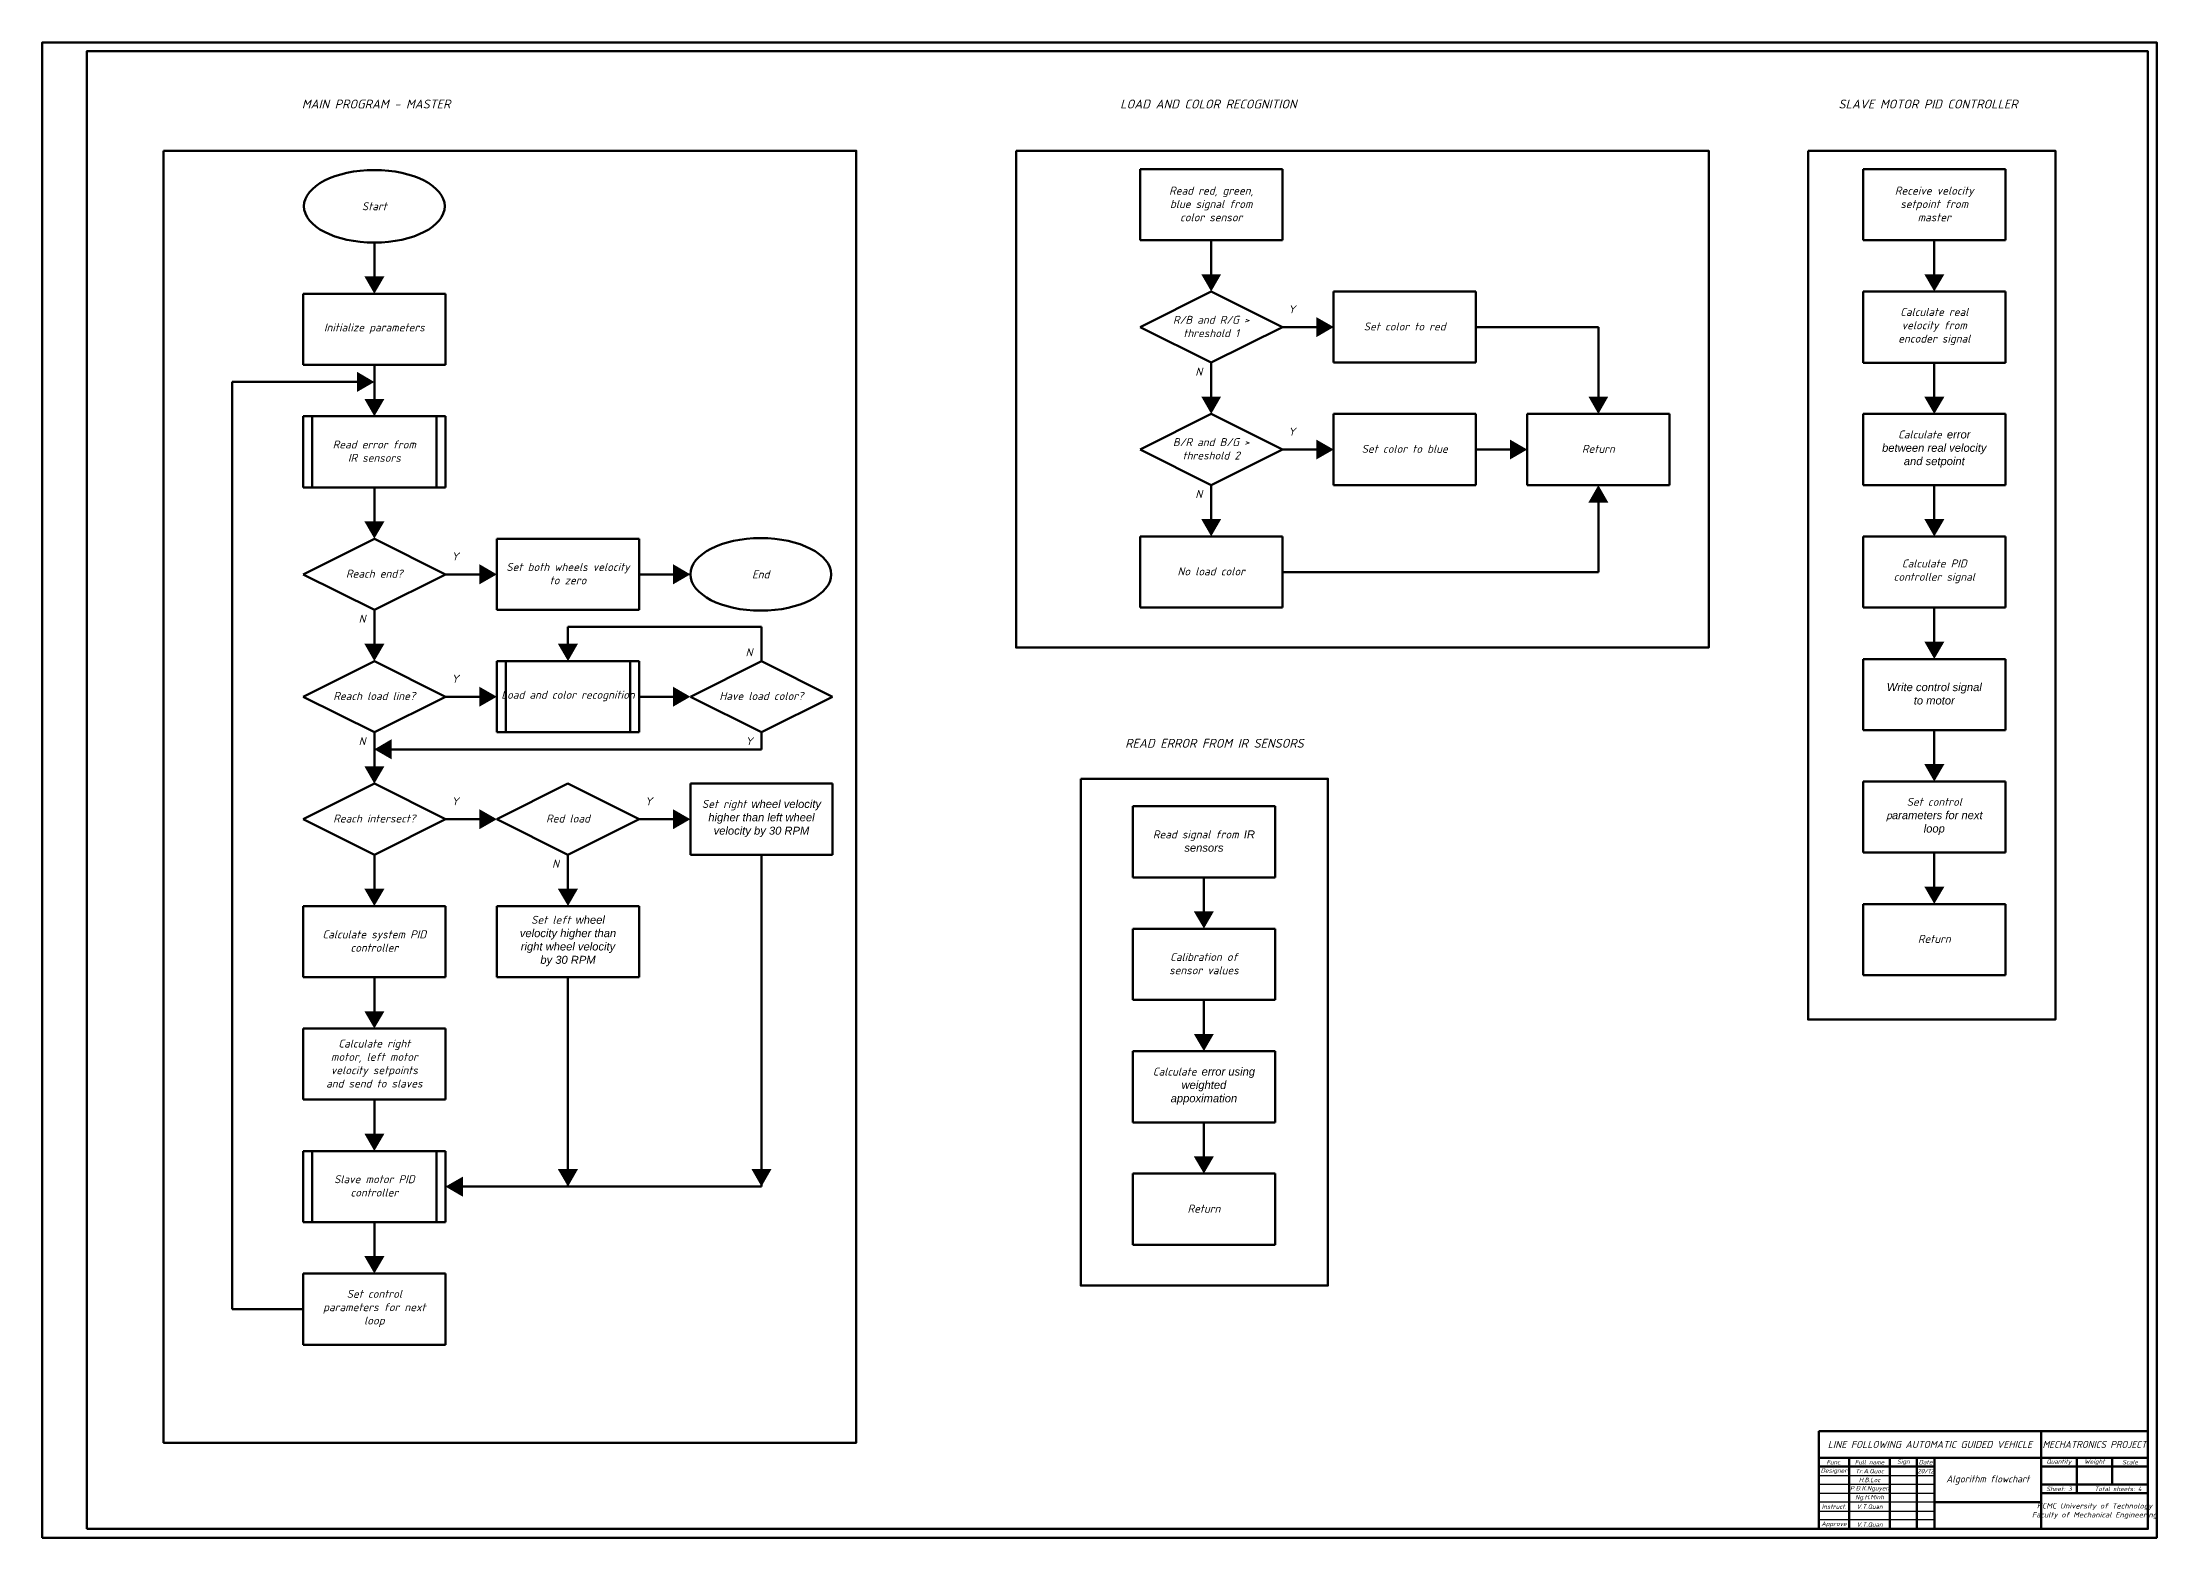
# Model space of a CAD drawing. Header units: millimetres. Extents: x -455 to 3881, y -6720 to -2691.
# Drawn here: x 1608 to 2797, y -3552 to -2711 of the extents above; entities that cross this region are included whole.
import ezdxf

# ---------------------------------------------------------------- set-up
doc = ezdxf.new("R2010")
doc.units = ezdxf.units.MM
doc.header["$LTSCALE"] = 3
for name, color, linetype, lineweight in [('AM_0', 7, 'Continuous', 50), ('Basic', 7, 'Continuous', 50), ('Thin', 3, 'Continuous', 25)]:
    doc.layers.add(name, color=color, linetype=linetype, lineweight=lineweight)
doc.styles.get("Standard").update_dxf_attribs({"font": 'isocpeui.ttf'})

msp = doc.modelspace()

# ---------------------------------------------------------------- hatches: boundary and pattern name
at = {"layer": 'AM_0'}
h = msp.add_hatch(color=256, dxfattribs=at)
h.dxf.hatch_style = 1
h.paths.add_polyline_path([(2265.7, -2841.5), (2260.1, -2841.5), (2265.7, -2851.2)])
h.paths.add_polyline_path([(2271.3, -2841.5), (2265.7, -2841.5), (2265.7, -2851.2)])
h = msp.add_hatch(color=256, dxfattribs=at)
h.dxf.hatch_style = 1
h.paths.add_polyline_path([(2672.3, -2841.5), (2666.7, -2841.5), (2672.3, -2851.2)])
h.paths.add_polyline_path([(2678, -2841.5), (2672.3, -2841.5), (2672.3, -2851.2)])
h = msp.add_hatch(color=256, dxfattribs=at)
h.dxf.hatch_style = 1
h.paths.add_polyline_path([(1795.1, -2842.7), (1789.5, -2842.7), (1795.1, -2852.5)])
h.paths.add_polyline_path([(1800.8, -2842.7), (1795.1, -2842.7), (1795.1, -2852.5)])
h = msp.add_hatch(color=256, dxfattribs=at)
h.dxf.hatch_style = 1
h.paths.add_polyline_path([(2324.8, -2871.2), (2324.8, -2876.9), (2334.6, -2871.2)])
h.paths.add_polyline_path([(2324.8, -2865.6), (2324.8, -2871.2), (2334.6, -2871.2)])
h = msp.add_hatch(color=256, dxfattribs=at)
h.dxf.hatch_style = 1
h.paths.add_polyline_path([(1785.4, -2902.1), (1785.4, -2907.7), (1795.1, -2902.1)])
h.paths.add_polyline_path([(1785.4, -2896.4), (1785.4, -2902.1), (1795.1, -2902.1)])
h = msp.add_hatch(color=256, dxfattribs=at)
h.dxf.hatch_style = 1
h.paths.add_polyline_path([(1795.1, -2911.6), (1789.5, -2911.6), (1795.1, -2921.4)])
h.paths.add_polyline_path([(1800.8, -2911.6), (1795.1, -2911.6), (1795.1, -2921.4)])
h = msp.add_hatch(color=256, dxfattribs=at)
h.dxf.hatch_style = 1
h.paths.add_polyline_path([(2265.7, -2910.3), (2260.1, -2910.3), (2265.7, -2920.1)])
h.paths.add_polyline_path([(2271.3, -2910.3), (2265.7, -2910.3), (2265.7, -2920.1)])
h = msp.add_hatch(color=256, dxfattribs=at)
h.dxf.hatch_style = 1
h.paths.add_polyline_path([(2483.4, -2910.3), (2477.8, -2910.3), (2483.4, -2920.1)])
h.paths.add_polyline_path([(2489, -2910.3), (2483.4, -2910.3), (2483.4, -2920.1)])
h = msp.add_hatch(color=256, dxfattribs=at)
h.dxf.hatch_style = 1
h.paths.add_polyline_path([(2672.3, -2910.4), (2666.7, -2910.4), (2672.3, -2920.1)])
h.paths.add_polyline_path([(2678, -2910.4), (2672.3, -2910.4), (2672.3, -2920.1)])
h = msp.add_hatch(color=256, dxfattribs=at)
h.dxf.hatch_style = 1
h.paths.add_polyline_path([(2324.8, -2940.1), (2324.8, -2945.7), (2334.6, -2940.1)])
h.paths.add_polyline_path([(2324.8, -2934.5), (2324.8, -2940.1), (2334.6, -2940.1)])
h = msp.add_hatch(color=256, dxfattribs=at)
h.dxf.hatch_style = 1
h.paths.add_polyline_path([(2433.7, -2940.1), (2433.7, -2945.7), (2443.4, -2940.1)])
h.paths.add_polyline_path([(2433.7, -2934.5), (2433.7, -2940.1), (2443.4, -2940.1)])
h = msp.add_hatch(color=256, dxfattribs=at)
h.dxf.hatch_style = 1
h.paths.add_polyline_path([(2483.4, -2969.9), (2477.8, -2969.9), (2483.4, -2960.1)])
h.paths.add_polyline_path([(2489, -2969.9), (2483.4, -2969.9), (2483.4, -2960.1)])
h = msp.add_hatch(color=256, dxfattribs=at)
h.dxf.hatch_style = 1
h.paths.add_polyline_path([(1795.1, -2980.5), (1789.5, -2980.5), (1795.1, -2990.2)])
h.paths.add_polyline_path([(1800.8, -2980.5), (1795.1, -2980.5), (1795.1, -2990.2)])
h = msp.add_hatch(color=256, dxfattribs=at)
h.dxf.hatch_style = 1
h.paths.add_polyline_path([(2265.7, -2979.2), (2260.1, -2979.2), (2265.7, -2988.9)])
h.paths.add_polyline_path([(2271.3, -2979.2), (2265.7, -2979.2), (2265.7, -2988.9)])
h = msp.add_hatch(color=256, dxfattribs=at)
h.dxf.hatch_style = 1
h.paths.add_polyline_path([(2672.3, -2979.2), (2666.7, -2979.2), (2672.3, -2989)])
h.paths.add_polyline_path([(2678, -2979.2), (2672.3, -2979.2), (2672.3, -2989)])
h = msp.add_hatch(color=256, dxfattribs=at)
h.dxf.hatch_style = 1
h.paths.add_polyline_path([(1854.2, -3010.3), (1854.2, -3015.9), (1864, -3010.3)])
h.paths.add_polyline_path([(1854.2, -3004.6), (1854.2, -3010.3), (1864, -3010.3)])
h = msp.add_hatch(color=256, dxfattribs=at)
h.dxf.hatch_style = 1
h.paths.add_polyline_path([(1963.1, -3010.3), (1963.1, -3015.9), (1972.8, -3010.3)])
h.paths.add_polyline_path([(1963.1, -3004.6), (1963.1, -3010.3), (1972.8, -3010.3)])
h = msp.add_hatch(color=256, dxfattribs=at)
h.dxf.hatch_style = 1
h.paths.add_polyline_path([(1795.1, -3049.3), (1789.5, -3049.3), (1795.1, -3059.1)])
h.paths.add_polyline_path([(1800.8, -3049.3), (1795.1, -3049.3), (1795.1, -3059.1)])
h = msp.add_hatch(color=256, dxfattribs=at)
h.dxf.hatch_style = 1
h.paths.add_polyline_path([(1904, -3049.3), (1898.3, -3049.3), (1904, -3059.1)])
h.paths.add_polyline_path([(1909.6, -3049.3), (1904, -3049.3), (1904, -3059.1)])
h = msp.add_hatch(color=256, dxfattribs=at)
h.dxf.hatch_style = 1
h.paths.add_polyline_path([(2672.3, -3048.1), (2666.7, -3048.1), (2672.3, -3057.9)])
h.paths.add_polyline_path([(2678, -3048.1), (2672.3, -3048.1), (2672.3, -3057.9)])
h = msp.add_hatch(color=256, dxfattribs=at)
h.dxf.hatch_style = 1
h.paths.add_polyline_path([(1854.2, -3079.1), (1854.2, -3084.7), (1864, -3079.1)])
h.paths.add_polyline_path([(1854.2, -3073.5), (1854.2, -3079.1), (1864, -3079.1)])
h = msp.add_hatch(color=256, dxfattribs=at)
h.dxf.hatch_style = 1
h.paths.add_polyline_path([(1963.1, -3079.1), (1963.1, -3084.7), (1972.8, -3079.1)])
h.paths.add_polyline_path([(1963.1, -3073.5), (1963.1, -3079.1), (1972.8, -3079.1)])
h = msp.add_hatch(color=256, dxfattribs=at)
h.dxf.hatch_style = 1
h.paths.add_polyline_path([(1804.8, -3108.7), (1804.8, -3103), (1795.1, -3108.7)])
h.paths.add_polyline_path([(1804.8, -3114.3), (1804.8, -3108.7), (1795.1, -3108.7)])
h = msp.add_hatch(color=256, dxfattribs=at)
h.dxf.hatch_style = 1
h.paths.add_polyline_path([(1795.1, -3118.2), (1789.5, -3118.2), (1795.1, -3128)])
h.paths.add_polyline_path([(1800.8, -3118.2), (1795.1, -3118.2), (1795.1, -3128)])
h = msp.add_hatch(color=256, dxfattribs=at)
h.dxf.hatch_style = 1
h.paths.add_polyline_path([(2672.3, -3117), (2666.7, -3117), (2672.3, -3126.8)])
h.paths.add_polyline_path([(2678, -3117), (2672.3, -3117), (2672.3, -3126.8)])
h = msp.add_hatch(color=256, dxfattribs=at)
h.dxf.hatch_style = 1
h.paths.add_polyline_path([(1854.2, -3148), (1854.2, -3153.6), (1864, -3148)])
h.paths.add_polyline_path([(1854.2, -3142.4), (1854.2, -3148), (1864, -3148)])
h = msp.add_hatch(color=256, dxfattribs=at)
h.dxf.hatch_style = 1
h.paths.add_polyline_path([(1963.1, -3148), (1963.1, -3153.6), (1972.8, -3148)])
h.paths.add_polyline_path([(1963.1, -3142.4), (1963.1, -3148), (1972.8, -3148)])
h = msp.add_hatch(color=256, dxfattribs=at)
h.dxf.hatch_style = 1
h.paths.add_polyline_path([(2672.3, -3185.9), (2666.7, -3185.9), (2672.3, -3195.6)])
h.paths.add_polyline_path([(2678, -3185.9), (2672.3, -3185.9), (2672.3, -3195.6)])
h = msp.add_hatch(color=256, dxfattribs=at)
h.dxf.hatch_style = 1
h.paths.add_polyline_path([(1795.1, -3187.1), (1789.5, -3187.1), (1795.1, -3196.8)])
h.paths.add_polyline_path([(1800.8, -3187.1), (1795.1, -3187.1), (1795.1, -3196.8)])
h = msp.add_hatch(color=256, dxfattribs=at)
h.dxf.hatch_style = 1
h.paths.add_polyline_path([(1904, -3187.1), (1898.3, -3187.1), (1904, -3196.8)])
h.paths.add_polyline_path([(1909.6, -3187.1), (1904, -3187.1), (1904, -3196.8)])
h = msp.add_hatch(color=256, dxfattribs=at)
h.dxf.hatch_style = 1
h.paths.add_polyline_path([(2261.6, -3199.8), (2255.9, -3199.8), (2261.6, -3209.5)])
h.paths.add_polyline_path([(2267.2, -3199.8), (2261.6, -3199.8), (2261.6, -3209.5)])
h = msp.add_hatch(color=256, dxfattribs=at)
h.dxf.hatch_style = 1
h.paths.add_polyline_path([(1795.1, -3256), (1789.5, -3256), (1795.1, -3265.7)])
h.paths.add_polyline_path([(1800.8, -3256), (1795.1, -3256), (1795.1, -3265.7)])
h = msp.add_hatch(color=256, dxfattribs=at)
h.dxf.hatch_style = 1
h.paths.add_polyline_path([(2261.6, -3268.7), (2255.9, -3268.7), (2261.6, -3278.4)])
h.paths.add_polyline_path([(2267.2, -3268.7), (2261.6, -3268.7), (2261.6, -3278.4)])
h = msp.add_hatch(color=256, dxfattribs=at)
h.dxf.hatch_style = 1
h.paths.add_polyline_path([(1795.1, -3324.8), (1789.5, -3324.8), (1795.1, -3334.6)])
h.paths.add_polyline_path([(1800.8, -3324.8), (1795.1, -3324.8), (1795.1, -3334.6)])
h = msp.add_hatch(color=256, dxfattribs=at)
h.dxf.hatch_style = 1
h.paths.add_polyline_path([(2261.6, -3337.6), (2255.9, -3337.6), (2261.6, -3347.3)])
h.paths.add_polyline_path([(2267.2, -3337.6), (2261.6, -3337.6), (2261.6, -3347.3)])
h = msp.add_hatch(color=256, dxfattribs=at)
h.dxf.hatch_style = 1
h.paths.add_polyline_path([(1844.9, -3354.6), (1844.9, -3349), (1835.1, -3354.6)])
h.paths.add_polyline_path([(1844.9, -3360.3), (1844.9, -3354.6), (1835.1, -3354.6)])
h = msp.add_hatch(color=256, dxfattribs=at)
h.dxf.hatch_style = 1
h.paths.add_polyline_path([(1904, -3344.8), (1898.3, -3344.8), (1904, -3354.6)])
h.paths.add_polyline_path([(1909.6, -3344.8), (1904, -3344.8), (1904, -3354.6)])
h = msp.add_hatch(color=256, dxfattribs=at)
h.dxf.hatch_style = 1
h.paths.add_polyline_path([(2012.8, -3344.8), (2007.2, -3344.8), (2012.8, -3354.6)])
h.paths.add_polyline_path([(2018.4, -3344.8), (2012.8, -3344.8), (2012.8, -3354.6)])
h = msp.add_hatch(color=256, dxfattribs=at)
h.dxf.hatch_style = 1
h.paths.add_polyline_path([(1795.1, -3393.7), (1789.5, -3393.7), (1795.1, -3403.5)])
h.paths.add_polyline_path([(1800.8, -3393.7), (1795.1, -3393.7), (1795.1, -3403.5)])

# ---------------------------------------------------------------- linework, layer by layer
for p, q in [((2225.7, -2782.4), (2305.7, -2782.4)), ((2225.7, -2782.4), (2225.7, -2822.4)), ((2305.7, -2782.4), (2305.7, -2822.4)), ((2632.3, -2782.4), (2712.3, -2782.4)), ((2632.3, -2782.4), (2632.3, -2822.4)), ((2712.3, -2782.4), (2712.3, -2822.4)), ((1795.1, -2842.7), (1795.1, -2823.6)), ((2305.7, -2822.4), (2225.7, -2822.4)), ((2265.7, -2841.5), (2265.7, -2822.4)), ((2712.3, -2822.4), (2632.3, -2822.4)), ((2672.3, -2841.5), (2672.3, -2822.4)), ((1755.1, -2852.5), (1835.1, -2852.5)), ((1755.1, -2852.5), (1755.1, -2892.5)), ((1835.1, -2852.5), (1835.1, -2892.5)), ((2225.7, -2871.2), (2265.7, -2851.2)), ((2265.7, -2851.2), (2305.7, -2871.2)), ((2334.5, -2851.2), (2414.5, -2851.2)), ((2334.5, -2851.2), (2334.5, -2891.2)), ((2414.5, -2851.2), (2414.5, -2891.2)), ((2632.3, -2851.3), (2712.3, -2851.3)), ((2632.3, -2851.3), (2632.3, -2891.3)), ((2712.3, -2851.3), (2712.3, -2891.3)), ((2265.7, -2891.2), (2225.7, -2871.2)), ((2305.7, -2871.2), (2265.7, -2891.2)), ((2324.8, -2871.2), (2305.7, -2871.2)), ((2483.4, -2871.2), (2414.5, -2871.2)), ((2483.4, -2910.3), (2483.4, -2871.2)), ((1835.1, -2892.5), (1755.1, -2892.5)), ((1795.1, -2911.6), (1795.1, -2892.5)), ((2265.7, -2910.3), (2265.7, -2891.2)), ((2414.5, -2891.2), (2334.5, -2891.2)), ((2712.3, -2891.3), (2632.3, -2891.3)), ((2672.3, -2910.4), (2672.3, -2891.3)), ((1715.1, -3423.5), (1715.1, -2902.1)), ((1785.4, -2902.1), (1715.1, -2902.1)), ((1755.1, -2921.4), (1835.1, -2921.4)), ((1755.1, -2921.4), (1755.1, -2961.4)), ((1760.1, -2921.4), (1760.1, -2961.4)), ((1830.1, -2921.4), (1830.1, -2961.4)), ((1835.1, -2921.4), (1835.1, -2961.4)), ((2225.7, -2940.1), (2265.7, -2920.1)), ((2265.7, -2920.1), (2305.7, -2940.1)), ((2334.5, -2920.1), (2414.5, -2920.1)), ((2334.5, -2920.1), (2334.5, -2960.1)), ((2414.5, -2920.1), (2414.5, -2960.1)), ((2443.4, -2920.1), (2523.4, -2920.1)), ((2443.4, -2920.1), (2443.4, -2960.1)), ((2523.4, -2920.1), (2523.4, -2960.1)), ((2632.3, -2920.1), (2712.3, -2920.1)), ((2632.3, -2920.1), (2632.3, -2960.1)), ((2712.3, -2920.1), (2712.3, -2960.1)), ((2265.7, -2960.1), (2225.7, -2940.1)), ((2305.7, -2940.1), (2265.7, -2960.1)), ((2324.8, -2940.1), (2305.7, -2940.1)), ((2433.7, -2940.1), (2414.5, -2940.1)), ((2265.7, -2979.2), (2265.7, -2960.1)), ((2414.5, -2960.1), (2334.5, -2960.1)), ((2523.4, -2960.1), (2443.4, -2960.1)), ((2712.3, -2960.1), (2632.3, -2960.1)), ((2672.3, -2979.2), (2672.3, -2960.1)), ((1835.1, -2961.4), (1755.1, -2961.4)), ((1795.1, -2980.5), (1795.1, -2961.4)), ((2483.4, -2969.9), (2483.4, -3009)), ((1755.1, -3010.3), (1795.1, -2990.3)), ((1795.1, -2990.3), (1835.1, -3010.3)), ((1864, -2990.3), (1944, -2990.3)), ((1864, -2990.3), (1864, -3030.3)), ((1944, -2990.3), (1944, -3030.3)), ((2225.7, -2989), (2305.7, -2989)), ((2225.7, -2989), (2225.7, -3029)), ((2305.7, -2989), (2305.7, -3029)), ((2632.3, -2989), (2712.3, -2989)), ((2632.3, -2989), (2632.3, -3029)), ((2712.3, -2989), (2712.3, -3029)), ((1795.1, -3030.3), (1755.1, -3010.3)), ((1835.1, -3010.3), (1795.1, -3030.3)), ((1854.2, -3010.3), (1835.1, -3010.3)), ((1963.1, -3010.3), (1944, -3010.3)), ((2483.4, -3009), (2305.7, -3009)), ((1795.1, -3049.3), (1795.1, -3030.2)), ((1944, -3030.3), (1864, -3030.3)), ((1904, -3030.3), (1904, -3030.2)), ((2305.7, -3029), (2225.7, -3029)), ((2712.3, -3029), (2632.3, -3029)), ((2672.3, -3048.1), (2672.3, -3029)), ((1904, -3039.8), (2012.8, -3039.8)), ((1904, -3049.3), (1904, -3039.8)), ((2012.8, -3039.8), (2012.8, -3059.1)), ((1755.1, -3079.1), (1795.1, -3059.1)), ((1795.1, -3059.1), (1835.1, -3079.1)), ((1864, -3059.1), (1944, -3059.1)), ((1864, -3059.1), (1864, -3099.1)), ((1869, -3059.1), (1869, -3099.1)), ((1939, -3059.1), (1939, -3099.1)), ((1944, -3059.1), (1944, -3099.1)), ((1972.8, -3079.1), (2012.8, -3059.1)), ((2012.8, -3059.1), (2052.8, -3079.1)), ((2632.3, -3057.9), (2712.3, -3057.9)), ((2632.3, -3057.9), (2632.3, -3097.9)), ((2712.3, -3057.9), (2712.3, -3097.9)), ((1795.1, -3099.1), (1755.1, -3079.1)), ((1835.1, -3079.1), (1795.1, -3099.1)), ((1854.2, -3079.1), (1835.1, -3079.1)), ((1963.1, -3079.1), (1944, -3079.1)), ((2012.8, -3099.1), (1972.8, -3079.1)), ((2052.8, -3079.1), (2012.8, -3099.1)), ((1795.1, -3118.2), (1795.1, -3099.1)), ((1944, -3099.1), (1864, -3099.1)), ((2012.8, -3108.7), (2012.8, -3099.1)), ((2712.3, -3097.9), (2632.3, -3097.9)), ((2672.3, -3117), (2672.3, -3097.9)), ((1804.8, -3108.7), (2012.8, -3108.7)), ((2632.3, -3126.8), (2712.3, -3126.8)), ((2632.3, -3126.8), (2632.3, -3166.8)), ((2712.3, -3126.8), (2712.3, -3166.8)), ((1755.1, -3148), (1795.1, -3128)), ((1795.1, -3128), (1835.1, -3148)), ((1864, -3148), (1904, -3128)), ((1904, -3128), (1944, -3148)), ((1972.8, -3128), (2052.8, -3128)), ((1972.8, -3128), (1972.8, -3168)), ((2052.8, -3128), (2052.8, -3168)), ((1795.1, -3168), (1755.1, -3148)), ((1835.1, -3148), (1795.1, -3168)), ((1854.2, -3148), (1835.1, -3148)), ((1904, -3168), (1864, -3148)), ((1944, -3148), (1904, -3168)), ((1963.1, -3148), (1944, -3148)), ((2221.6, -3140.7), (2301.6, -3140.7)), ((2221.6, -3140.7), (2221.6, -3180.7)), ((2301.6, -3140.7), (2301.6, -3180.7)), ((1795.1, -3187.1), (1795.1, -3168)), ((1904, -3187.1), (1904, -3168)), ((2052.8, -3168), (1972.8, -3168)), ((2012.8, -3168), (2012.8, -3354.6)), ((2712.3, -3166.8), (2632.3, -3166.8)), ((2672.3, -3185.9), (2672.3, -3166.8)), ((2301.6, -3180.7), (2221.6, -3180.7)), ((2261.6, -3199.8), (2261.6, -3180.7)), ((1755.1, -3196.9), (1835.1, -3196.9)), ((1755.1, -3196.9), (1755.1, -3236.9)), ((1835.1, -3196.9), (1835.1, -3236.9)), ((1864, -3196.9), (1944, -3196.9)), ((1864, -3196.9), (1864, -3236.9)), ((1944, -3196.9), (1944, -3236.9)), ((2632.3, -3195.7), (2712.3, -3195.7)), ((2632.3, -3195.7), (2632.3, -3235.7)), ((2712.3, -3195.7), (2712.3, -3235.7)), ((2221.6, -3209.6), (2301.6, -3209.6)), ((2221.6, -3209.6), (2221.6, -3249.6)), ((2301.6, -3209.6), (2301.6, -3249.6)), ((1835.1, -3236.9), (1755.1, -3236.9)), ((1795.1, -3256), (1795.1, -3236.9)), ((1944, -3236.9), (1864, -3236.9)), ((1904, -3354.6), (1904, -3236.9)), ((2712.3, -3235.7), (2632.3, -3235.7)), ((2301.6, -3249.6), (2221.6, -3249.6)), ((2261.6, -3268.7), (2261.6, -3249.6)), ((1755.1, -3265.7), (1835.1, -3265.7)), ((1755.1, -3265.7), (1755.1, -3305.7)), ((1835.1, -3265.7), (1835.1, -3305.7)), ((2221.6, -3278.5), (2301.6, -3278.5)), ((2221.6, -3278.5), (2221.6, -3318.5)), ((2301.6, -3278.5), (2301.6, -3318.5)), ((1835.1, -3305.7), (1755.1, -3305.7)), ((1795.1, -3324.8), (1795.1, -3305.7)), ((2301.6, -3318.5), (2221.6, -3318.5)), ((2261.6, -3337.6), (2261.6, -3318.5)), ((1755.1, -3334.6), (1835.1, -3334.6)), ((1755.1, -3334.6), (1755.1, -3374.6)), ((1760.1, -3334.6), (1760.1, -3374.6)), ((1830.1, -3334.6), (1830.1, -3374.6)), ((1835.1, -3334.6), (1835.1, -3374.6)), ((2221.6, -3347.3), (2301.6, -3347.3)), ((2221.6, -3347.3), (2221.6, -3387.3)), ((2301.6, -3347.3), (2301.6, -3387.3)), ((1844.9, -3354.6), (1904, -3354.6)), ((2012.8, -3354.6), (1904, -3354.6)), ((1835.1, -3374.6), (1755.1, -3374.6)), ((1795.1, -3393.7), (1795.1, -3374.6)), ((2301.6, -3387.3), (2221.6, -3387.3)), ((1755.1, -3403.5), (1835.1, -3403.5)), ((1755.1, -3403.5), (1755.1, -3443.5)), ((1835.1, -3403.5), (1835.1, -3443.5)), ((1755.1, -3423.5), (1715.1, -3423.5)), ((1835.1, -3443.5), (1755.1, -3443.5))]:
    msp.add_line(p, q, dxfattribs=at)
at = {"layer": 'AM_0', "lineweight": 50}
for points in [[(1608.4, -3552.1), (2797.4, -3552.1), (2797.4, -2711.1), (1608.4, -2711.1)], [(1633.4, -3547.1), (2792.4, -3547.1), (2792.4, -2716.1), (1633.4, -2716.1)]]:
    msp.add_lwpolyline(points, close=True, dxfattribs=at)
at = {"layer": 'AM_0'}
for points in [[(1676.6, -2772.1), (2066.1, -2772.1), (2066.1, -3498.7), (1676.6, -3498.7)], [(2156, -2772.1), (2545.5, -2772.1), (2545.5, -3051.5), (2156, -3051.5)], [(2601.3, -2772.1), (2740.4, -2772.1), (2740.4, -3260.7), (2601.3, -3260.7)], [(2192.3, -3125.2), (2331.3, -3125.2), (2331.3, -3410.3), (2192.3, -3410.3)]]:
    msp.add_lwpolyline(points, close=True, dxfattribs=at)
for centre in [(1795.1, -2803.3), (2012.4, -3010.3)]:
    msp.add_ellipse(centre, major_axis=(39.6, 0), ratio=0.515005, dxfattribs=at)
at = {"layer": 'Basic'}
for p, q in [((2607.4, -3547.1), (2607.4, -3492.1)), ((2607.4, -3492.1), (2792.4, -3492.1)), ((2732.4, -3492.1), (2732.4, -3547.1)), ((2792.4, -3507.1), (2607.4, -3507.1)), ((2624.4, -3547.1), (2624.4, -3507.1)), ((2647.4, -3547.1), (2647.4, -3507.1)), ((2662.4, -3507.1), (2662.4, -3547.1)), ((2672.4, -3507.1), (2672.4, -3547.1)), ((2752.4, -3507.1), (2752.4, -3527.1)), ((2772.4, -3507.1), (2772.4, -3522.1)), ((2672.4, -3512.1), (2607.4, -3512.1)), ((2792.4, -3512.1), (2732.4, -3512.1)), ((2732.4, -3522.1), (2792.4, -3522.1)), ((2792.4, -3527.1), (2732.4, -3527.1)), ((2732.4, -3532.1), (2672.4, -3532.1))]:
    msp.add_line(p, q, dxfattribs=at)
at = {"layer": 'Thin'}
for p, q in [((2607.4, -3517.1), (2672.4, -3517.1)), ((2672.4, -3522.1), (2607.4, -3522.1)), ((2607.4, -3527.1), (2672.4, -3527.1)), ((2672.4, -3532.1), (2607.4, -3532.1)), ((2607.4, -3537.1), (2672.4, -3537.1)), ((2672.4, -3542.1), (2607.4, -3542.1))]:
    msp.add_line(p, q, dxfattribs=at)

# ---------------------------------------------------------------- texts
at = {"layer": 'AM_0', "char_height": 5, "attachment_point": 1}
for s, insert in [('\\pxqc;MAIN PROGRAM - MASTER', (1744.6, -2743.3)), ('\\pxqc;LOAD AND COLOR RECOGNITION', (2212.6, -2743.3)), ('\\pxqc;SLAVE MOTOR PID CONTROLLER', (2617.3, -2743.3)), ('\\pxqc;READ ERROR FROM IR SENSORS', (2216, -3102.8))]:
    msp.add_mtext_dynamic_manual_height_columns(s, width=103.008, gutter_width=12.5, heights=[0], dxfattribs=dict(at, insert=insert))
at = {"layer": 'AM_0', "char_height": 4.5, "attachment_point": 5}
for s, insert, width in [('Read red, green, blue signal from color sensor', (2265.7, -2802), 59.106), ('Receive velocity setpoint from master', (2672.3, -2802), 59.106), ('R/B and R/G > threshold 1', (2265.7, -2870.9), 50.541), ('Y', (2311, -2861.2), 50.541), ('Calculate real velocity from encoder signal', (2672.3, -2870.9), 59.106), ('Set color to red', (2374.5, -2870.9), 71.865), ('N', (2258.7, -2896.3), 50.541), ('{\\fISOCPEUR|b0|i1|c238|p34;Read \\fISOCPEUR|b0|i1|c0|p34;error from IR sensors}', (1795.1, -2941), 50.541), ('B/R and B/G > threshold 2', (2265.7, -2939.7), 50.541), ('Y', (2311, -2930), 50.541), ('{\\fISOCPEUR|b0|i1|c238|p34;Calculate \\fArial|b0|i1|c0|p34;error between real velocity and setpoint}', (2672.3, -2939.8), 59.106), ('Set color to blue', (2374.5, -2939.7), 71.865), ('Return', (2483.4, -2939.7), 71.865), ('N', (2258.7, -2965.1), 50.541), ('{\\fISOCPEUR|b0|i1|c238|p34;Reach end?}', (1795.1, -3009.9), 50.541), ('Y', (1840.5, -3000.2), 50.541), ('{\\fISOCPEUR|b0|i1|c238|p34;Set both \\fISOCPEUR|b0|i1|c0|p34;wheels velocity to zero}', (1904, -3009.9), 71.865), ('No load color', (2265.7, -3008.6), 59.106), ('{\\fISOCPEUR|b0|i1|c238|p34;Calculate }PID controller signal', (2672.3, -3008.6), 59.106), ('N', (1788.2, -3035.3), 50.541), ('N', (2005.8, -3054.1), 50.541), ('Y', (1840.5, -3069), 50.541), ('{\\fISOCPEUR|b0|i1|c238|p34;Reach load line?}', (1795.1, -3078.7), 50.541), ('Load and color recognition', (1904, -3078.7), 71.865), ('Have load color? ', (2012.8, -3078.7), 50.541), ('{\\fArial|b0|i1|c0|p34;Write control signal to motor}', (2672.3, -3077.5), 59.106), ('N', (1788.2, -3104.1), 50.541), ('Y', (2005.8, -3104.1), 50.541), ('Y', (1840.5, -3137.9), 50.541), ('Y', (1949.3, -3137.9), 50.541), ('Set right {\\fArial|b0|i1|c0|p34;wheel velocity higher than left wheel velocity by 30 RPM}', (2012.8, -3147.6), 71.865), ('Set control p{\\fArial|b0|i1|c0|p34;arameters for next loop}', (2672.3, -3146.4), 59.106), ('Reach intersect?', (1795.1, -3147.6), 50.541), ('Red load', (1904, -3147.6), 50.541), ('Read signal from {\\fArial|b0|i1|c0|p34;IR sensors}', (2261.6, -3160.3), 59.106), ('N', (1897, -3173), 50.541), ('Set left {\\fArial|b0|i1|c0|p34;wheel velocity higher than right wheel velocity by 30 RPM}', (1904, -3216.5), 59.106), ('Calculate system PID controller ', (1795.1, -3216.5), 59.106), ('Return', (2672.3, -3215.3), 59.106), ('Calibration of sensor values', (2261.6, -3229.2), 59.106), ('{\\fISOCPEUR|b0|i1|c238|p34;Calculate right motor, left m\\fISOCPEUR|b0|i1|c0|p34;otor velocity setpoints and send to slaves}', (1795.1, -3285.4), 59.106), ('Calculate {\\fArial|b0|i1|c0|p34;error using weighted appoximation}', (2261.6, -3298.1), 59.106), ('{\\fISOCPEUR|b0|i1|c238|p34;Slave motor PID controller}', (1795.1, -3354.2), 70.01), ('Return', (2261.6, -3367), 59.106), ('{\\fISOCPEUR|b0|i1|c238|p34;Set control p\\fISOCPEUR|b0|i1|c0|p34;arameters for next loop}', (1795.1, -3423.1), 59.106)]:
    msp.add_mtext(s, dxfattribs=dict(at, insert=insert, width=width))
for s, insert in [('Start', (1795.1, -2803.3)), ('{\\fISOCPEUR|b0|i1|c238|p34;Initialize p\\fISOCPEUR|b0|i1|c0|p34;arameters}', (1795.1, -2872.1)), ('{\\fISOCPEUR|b0|i1|c238|p34;End}', (2012.4, -3010.3))]:
    msp.add_mtext(s, dxfattribs=dict(at, insert=insert))
at = {"layer": 'Basic', "attachment_point": 4}
for s, insert, char_height, width in [('\\pxqc;LINE FOLLOWING AUTOMATIC GUIDED VEHICLE', (2607.4, -3499.6), 4, 125), ('\\pxqc;{\\fTCVN 7284|b0|i1|c0|p34;MECHATRONICS PROJECT}', (2732.4, -3499.6), 4, 60), ('\\pxqc;{\\fTCVN 7284|b0|i1|c0|p34;Designer}', (2607.4, -3514.6), 2.5, 17), ('\\pxqc;{\\fTCVN 7284|b0|i1|c0|p34;Func.}', (2607.4, -3509.6), 2.5, 17), ('\\pxqc;{\\fTCVN 7284|b0|i1|c0|p34;Full name}', (2624.4, -3509.6), 2.5, 23), ('\\pxqc;Tr.A.Quoc', (2624.4, -3514.6), 2.5, 23), ('\\pxqc;{\\fTCVN 7284|b0|i1|c0|p34;H.B.Loc}', (2624.4, -3519.6), 2.5, 23), ('\\pxqc;{\\fTCVN 7284|b0|i1|c0|p34;Sign}', (2647.4, -3509.6), 2.5, 15), ('\\A1;\\pxqc;20/12', (2662.4, -3514.6), 2.5, 10), ('\\pxqc;{\\fTCVN 7284|b0|i1|c0|p34;Date}', (2662.4, -3509.6), 2.5, 10), ('\\pxqc;{\\fTCVN 7284|b0|i1|c0|p34;Algorithm flowchart}', (2672.4, -3519.6), 4, 60), ('\\pxqc;{\\fTCVN 7284|b0|i1|c0|p34;Quantity}', (2732.4, -3509.6), 2.5, 20), ('\\pxqc;{\\fTCVN 7284|b0|i1|c0|p34;Weight}', (2752.4, -3509.6), 2.5, 20), ('\\pxqc;{\\fTCVN 7284|b0|i1|c0|p34;Scale}', (2772.4, -3509.6), 2.5, 20), ('\\pxqc;P.Đ.K.Nguyen', (2624.4, -3524.6), 2.5, 23), ('\\pxqc;{\\fTCVN 7284|b0|i1|c0|p34;Ng.H.Minh}', (2624.4, -3529.6), 2.5, 23), ('\\pxqc;{\\fTCVN 7284|b0|i1|c0|p34;Sheet: 3}', (2732.4, -3524.6), 2.5, 20), ('\\pxql;{\\fTCVN 7284|b0|i1|c0|p34;^ITotal sheets: 4}', (2752.4, -3524.6), 2.5, 40), ('\\pxqc;Instruct.', (2607.4, -3534.6), 2.5, 17), ('\\pxqc;{\\fTCVN 7284|b0|i1|c0|p34;Approve}', (2607.4, -3544.6), 2.5, 17), ('\\pxqc;{\\fTCVN 7284|b0|i1|c0|p34;V.T.Quan}', (2624.4, -3534.6), 2.5, 23), ('\\pxqc;{\\fTCVN 7284|b0|i1|c0|p34;HCMC University of Technology^JFaculty of Mechanical Engineering}', (2732.4, -3537.1), 3, 60), ('\\pxqc;{\\fTCVN 7284|b0|i1|c0|p34;V.T.Quan}', (2624.4, -3544.6), 2.5, 23)]:
    msp.add_mtext(s, dxfattribs=dict(at, insert=insert, char_height=char_height, width=width))

doc.saveas('drawing.dxf')
